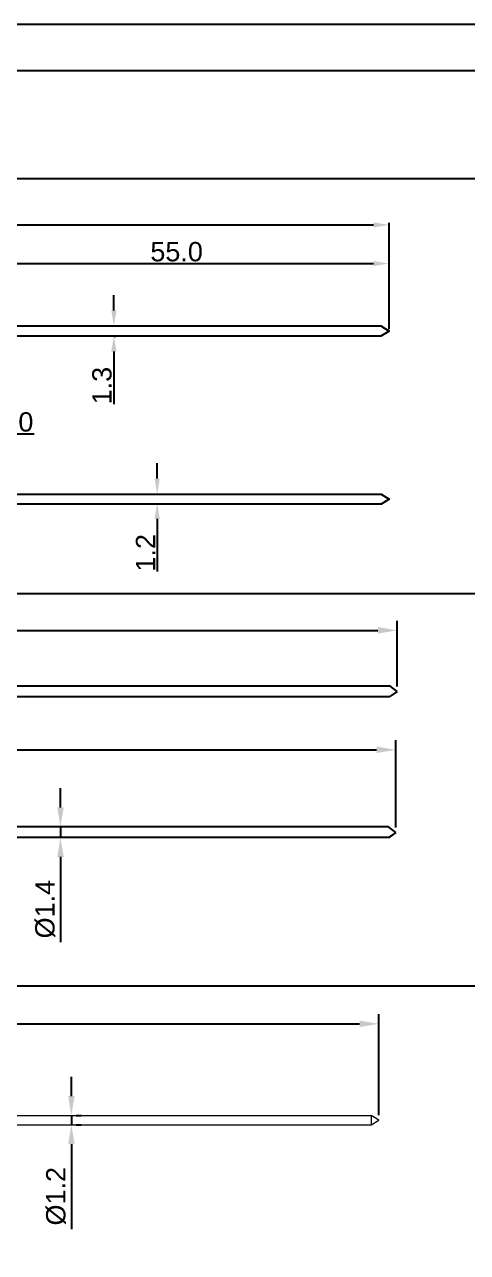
# Model space of a CAD drawing. Header units: millimetres. Extents: x 7018 to 13530, y 4187 to 5692.
# Drawn here: x 8602.5 to 8659.8, y 4663.1 to 4821.9 of the extents above; entities that cross this region are included whole.
import ezdxf

# ---------------------------------------------------------------- set-up
doc = ezdxf.new("R2010")
doc.units = ezdxf.units.MM
doc.layers.add('Dimension', color=3, linetype='Continuous')
doc.styles.get("Standard").update_dxf_attribs({"font": 'arial.ttf'})
doc.styles.add('样式 1', font='romant.shx')
doc.dimstyles.new('ISO-25$0', dxfattribs={"dimtxt": 2.5, "dimasz": 2.5, "dimexe": 0.5, "dimexo": 1, "dimgap": 1, "dimtad": 0, "dimtih": 1, "dimtoh": 1, "dimdec": 1, "dimzin": 10, "dimdsep": 46, "dimlunit": 6, "dimtxsty": '样式 1', "dimcen": 0, "dimclrd": 256, "dimclre": 256, "dimclrt": 7, "dimazin": 0, "dimtfac": 1, "dimtdec": 1, "dimtofl": 0, "dimtmove": 0, "dimatfit": 0, "dimfxl": 1, "dimtolj": 1, "dimtzin": 10, "dimarcsym": 0})
doc.dimstyles.new('Standard$0', dxfattribs={"dimtxt": 2.3, "dimasz": 2, "dimexe": 1, "dimexo": 1, "dimgap": 1, "dimtad": 1, "dimdec": 1, "dimzin": 0, "dimdsep": 46, "dimtxsty": 'Standard', "dimcen": 0, "dimclrd": 4, "dimclre": 4, "dimclrt": 4, "dimadec": 1, "dimazin": 0, "dimtfac": 1, "dimtdec": 1, "dimtofl": 0, "dimtmove": 0, "dimatfit": 0, "dimfxl": 1, "dimtfillclr": 256, "dimtolj": 1, "dimtzin": 0, "dimlwd": -1, "dimlwe": -1, "dimarcsym": 1})

# ---------------------------------------------------------------- blocks, each defined once
blk = doc.blocks.new('*D1998')
at = {"layer": 'Defpoints', "color": 0, "transparency": 16777216}
for p in [(8649.65, 4796.01), (8517.33, 4784.08, 0), (8649.65, 4782.28, 0)]:
    blk.add_point(p, dxfattribs=at)
at = {"layer": 'Dimension', "color": 3, "transparency": 16777216}
for p, q in [((8517.33, 4784.33), (8517.33, 4796.26)), ((8519.33, 4796.01), (8647.65, 4796.01)), ((8649.65, 4782.53), (8649.65, 4796.26))]:
    blk.add_line(p, q, dxfattribs=at)
for points in [[(8519.33, 4796.34), (8519.33, 4795.68), (8517.33, 4796.01)], [(8647.65, 4796.34), (8647.65, 4795.68), (8649.65, 4796.01)]]:
    blk.add_solid(points, dxfattribs=at)
at = {"layer": 'Dimension', "transparency": 16777216, "insert": (8583.49, 4797.54), "char_height": 2.5, "attachment_point": 5}
blk.add_mtext('\\A1;132.3', dxfattribs=at)
blk = doc.blocks.new('*D2003')
at = {"layer": 'Defpoints', "color": 0, "transparency": 16777216}
for p in [(8613.79, 4782.94, 0), (8613.79, 4781.63, 0), (8614.04, 4781.63)]:
    blk.add_point(p, dxfattribs=at)
at = {"layer": 'Dimension', "color": 3, "transparency": 16777216}
for p, q in [((8614.04, 4784.94), (8614.04, 4786.94)), ((8614.04, 4782.94), (8614.29, 4782.94)), ((8614.04, 4781.63), (8614.29, 4781.63)), ((8614.04, 4779.63), (8614.04, 4772.82))]:
    blk.add_line(p, q, dxfattribs=at)
for points in [[(8613.71, 4784.94), (8614.38, 4784.94), (8614.04, 4782.94)], [(8613.71, 4779.63), (8614.38, 4779.63), (8614.04, 4781.63)]]:
    blk.add_solid(points, dxfattribs=at)
at = {"layer": 'Dimension', "transparency": 16777216, "insert": (8612.51, 4775.22), "char_height": 2.5, "attachment_point": 5, "rotation": 90}
blk.add_mtext('\\A1;1.3', dxfattribs=at)
blk = doc.blocks.new('*D2004')
at = {"layer": 'Defpoints', "color": 0, "transparency": 16777216}
for p in [(8649.65, 4791.01), (8594.66, 4783.6, 0), (8649.65, 4782.28, 0)]:
    blk.add_point(p, dxfattribs=at)
at = {"layer": 'Dimension', "color": 3, "transparency": 16777216}
for p, q in [((8594.66, 4783.85), (8594.66, 4791.26)), ((8649.65, 4782.53), (8649.65, 4791.26)), ((8596.66, 4791.01), (8647.65, 4791.01))]:
    blk.add_line(p, q, dxfattribs=at)
for points in [[(8596.66, 4791.34), (8596.66, 4790.67), (8594.66, 4791.01)], [(8647.65, 4791.34), (8647.65, 4790.67), (8649.65, 4791.01)]]:
    blk.add_solid(points, dxfattribs=at)
at = {"layer": 'Dimension', "transparency": 16777216, "insert": (8622.16, 4792.53), "char_height": 2.5, "attachment_point": 5}
blk.add_mtext('\\A1;55.0', dxfattribs=at)
blk = doc.blocks.new('*D1995')
at = {"layer": 'Defpoints', "color": 0, "transparency": 16777216}
for p in [(8619.65, 4761.19, 0), (8619.65, 4759.99, 0), (8619.65, 4759.99)]:
    blk.add_point(p, dxfattribs=at)
at = {"layer": 'Dimension', "color": 3, "transparency": 16777216}
for p, q in [((8619.65, 4763.19), (8619.65, 4765.19)), ((8619.65, 4757.99), (8619.65, 4751.2))]:
    blk.add_line(p, q, dxfattribs=at)
for points in [[(8619.31, 4763.19), (8619.98, 4763.19), (8619.65, 4761.19)], [(8619.31, 4757.99), (8619.98, 4757.99), (8619.65, 4759.99)]]:
    blk.add_solid(points, dxfattribs=at)
at = {"layer": 'Dimension', "transparency": 16777216, "insert": (8618.14, 4753.6), "char_height": 2.5, "attachment_point": 5, "rotation": 90}
blk.add_mtext('\\A1;1.2', dxfattribs=at)
blk = doc.blocks.new('*D1996')
at = {"layer": 'Defpoints', "color": 0, "transparency": 16777216}
for p in [(8594.65, 4768.98), (8592.65, 4762.35, 0), (8594.65, 4761.19, 0)]:
    blk.add_point(p, dxfattribs=at)
at = {"layer": 'Dimension', "color": 3, "transparency": 16777216}
for p, q in [((8590.65, 4768.98), (8588.65, 4768.98)), ((8592.65, 4762.6), (8592.65, 4769.23)), ((8594.65, 4761.44), (8594.65, 4769.23)), ((8596.65, 4768.98), (8603.74, 4768.98))]:
    blk.add_line(p, q, dxfattribs=at)
for points in [[(8590.65, 4769.31), (8590.65, 4768.65), (8592.65, 4768.98)], [(8596.65, 4769.31), (8596.65, 4768.65), (8594.65, 4768.98)]]:
    blk.add_solid(points, dxfattribs=at)
at = {"layer": 'Dimension', "transparency": 16777216, "insert": (8601.2, 4770.51), "char_height": 2.5, "attachment_point": 5}
blk.add_mtext('\\A1;2.0', dxfattribs=at)
blk = doc.blocks.new('*D2969')
at = {"layer": 'Defpoints', "color": 0, "transparency": 16777216}
for p in [(8609.72, 4718.17), (8607.13, 4716.77), (8609.72, 4716.77)]:
    blk.add_point(p, dxfattribs=at)
at = {"layer": 'Dimension', "color": 0, "lineweight": -2, "transparency": 16777216}
for p, q in [((8607.13, 4720.67), (8607.13, 4723.17)), ((8609.09, 4718.17), (8605.88, 4718.17)), ((8607.13, 4718.17), (8607.13, 4716.77)), ((8609.09, 4716.77), (8605.88, 4716.77)), ((8607.13, 4714.27), (8607.13, 4703.25))]:
    blk.add_line(p, q, dxfattribs=at)
at = {"layer": 'Dimension', "color": 0, "transparency": 16777216}
for points in [[(8606.72, 4720.67), (8607.55, 4720.67), (8607.13, 4718.17)], [(8606.72, 4714.27), (8607.55, 4714.27), (8607.13, 4716.77)]]:
    blk.add_solid(points, dxfattribs=at)
at = {"layer": 'Dimension', "color": 0, "transparency": 16777216, "insert": (8605.16, 4707.51), "char_height": 2.5, "attachment_point": 5, "rotation": 90}
blk.add_mtext('%%c1.4', dxfattribs=at)
blk = doc.blocks.new('*D2972')
at = {"layer": 'Defpoints', "color": 0, "transparency": 16777216}
for p in [(8650.71, 4743.57), (8512.82, 4737.71), (8650.71, 4735.67)]:
    blk.add_point(p, dxfattribs=at)
at = {"layer": 'Dimension', "color": 0, "lineweight": -2, "transparency": 16777216}
for p, q in [((8512.82, 4738.33), (8512.82, 4744.82)), ((8515.32, 4743.57), (8648.21, 4743.57)), ((8650.71, 4736.3), (8650.71, 4744.82))]:
    blk.add_line(p, q, dxfattribs=at)
at = {"layer": 'Dimension', "color": 0, "transparency": 16777216}
for points in [[(8515.32, 4743.99), (8515.32, 4743.15), (8512.82, 4743.57)], [(8648.21, 4743.99), (8648.21, 4743.15), (8650.71, 4743.57)]]:
    blk.add_solid(points, dxfattribs=at)
at = {"layer": 'Dimension', "color": 0, "transparency": 16777216, "insert": (8581.76, 4745.47), "char_height": 2.5, "attachment_point": 5}
blk.add_mtext('137.9', dxfattribs=at)
blk = doc.blocks.new('*D2973')
at = {"layer": 'Defpoints', "color": 0, "transparency": 16777216}
for p in [(8650.53, 4728.12), (8496.56, 4718.12), (8650.53, 4717.42)]:
    blk.add_point(p, dxfattribs=at)
at = {"layer": 'Dimension', "color": 0, "lineweight": -2, "transparency": 16777216}
for p, q in [((8496.56, 4718.74), (8496.56, 4729.37)), ((8650.53, 4718.05), (8650.53, 4729.37)), ((8499.06, 4728.12), (8648.03, 4728.12))]:
    blk.add_line(p, q, dxfattribs=at)
at = {"layer": 'Dimension', "color": 0, "transparency": 16777216}
for points in [[(8499.06, 4728.54), (8499.06, 4727.7), (8496.56, 4728.12)], [(8648.03, 4728.54), (8648.03, 4727.7), (8650.53, 4728.12)]]:
    blk.add_solid(points, dxfattribs=at)
at = {"layer": 'Dimension', "color": 0, "transparency": 16777216, "insert": (8573.54, 4730.02), "char_height": 2.5, "attachment_point": 5}
blk.add_mtext('154±2', dxfattribs=at)
blk = doc.blocks.new('*D3412')
at = {"layer": 'Defpoints', "color": 0, "transparency": 16777216}
for p in [(8608.54, 4680.83), (8608.54, 4679.63), (8608.54, 4679.63)]:
    blk.add_point(p, dxfattribs=at)
at = {"layer": 'Dimension', "color": 0, "lineweight": -2, "transparency": 16777216}
for p, q in [((8608.54, 4683.33), (8608.54, 4685.83)), ((8608.54, 4680.83), (8608.54, 4679.63)), ((8609.17, 4680.83), (8609.79, 4680.83)), ((8609.17, 4679.63), (8609.79, 4679.63)), ((8608.54, 4677.13), (8608.54, 4666.13))]:
    blk.add_line(p, q, dxfattribs=at)
at = {"layer": 'Dimension', "color": 0, "transparency": 16777216}
for points in [[(8608.13, 4683.33), (8608.96, 4683.33), (8608.54, 4680.83)], [(8608.13, 4677.13), (8608.96, 4677.13), (8608.54, 4679.63)]]:
    blk.add_solid(points, dxfattribs=at)
at = {"layer": 'Dimension', "color": 0, "transparency": 16777216, "insert": (8606.57, 4670.38), "char_height": 2.5, "attachment_point": 5, "rotation": 90}
blk.add_mtext('%%C1.2', dxfattribs=at)
blk = doc.blocks.new('*D3413')
at = {"layer": 'Defpoints', "color": 0, "transparency": 16777216}
for p in [(8648.34, 4692.68), (8505.21, 4680.27), (8648.34, 4680.23)]:
    blk.add_point(p, dxfattribs=at)
at = {"layer": 'Dimension', "color": 0, "lineweight": -2, "transparency": 16777216}
for p, q in [((8505.21, 4680.89), (8505.21, 4693.93)), ((8648.34, 4680.85), (8648.34, 4693.93)), ((8507.71, 4692.68), (8645.84, 4692.68))]:
    blk.add_line(p, q, dxfattribs=at)
at = {"layer": 'Dimension', "color": 0, "transparency": 16777216}
for points in [[(8507.71, 4693.1), (8507.71, 4692.26), (8505.21, 4692.68)], [(8645.84, 4693.1), (8645.84, 4692.26), (8648.34, 4692.68)]]:
    blk.add_solid(points, dxfattribs=at)
at = {"layer": 'Dimension', "color": 0, "transparency": 16777216, "insert": (8576.78, 4694.58), "char_height": 2.5, "attachment_point": 5}
blk.add_mtext('143.1', dxfattribs=at)

msp = doc.modelspace()

# ---------------------------------------------------------------- linework, layer by layer
for p, q in [((8827.401, 4815.918), (8418.145, 4815.918)), ((8430.702, 4802.029), (8827.14, 4802.029)), ((8430.963, 4748.326), (8827.401, 4748.326)), ((8430.963, 4697.594), (8827.401, 4697.594))]:
    msp.add_line(p, q)
at = {"color": 7, "lineweight": -3}
for p, q in [((8580.527, 4736.393), (8649.734, 4736.393)), ((8650.707, 4735.674), (8649.734, 4736.393)), ((8650.707, 4735.674), (8649.734, 4734.996)), ((8580.527, 4734.996), (8649.734, 4734.996)), ((8650.534, 4717.443), (8649.556, 4718.166)), ((8650.534, 4717.423), (8649.56, 4718.143)), ((8650.534, 4717.443), (8649.56, 4716.766)), ((8650.534, 4717.423), (8649.56, 4716.746))]:
    msp.add_line(p, q, dxfattribs=at)
at = {"ltscale": 1000}
for p, q in [((8649.556, 4718.166), (8537.957, 4718.166)), ((8649.56, 4716.766), (8537.957, 4716.766))]:
    msp.add_line(p, q, dxfattribs=at)
at = {"color": 0, "lineweight": 9}
for p, q in [((8583.239, 4680.828), (8647.339, 4680.828)), ((8647.339, 4680.828), (8647.339, 4679.628)), ((8648.339, 4680.228), (8647.339, 4680.828)), ((8647.339, 4679.628), (8648.339, 4680.228)), ((8583.239, 4679.628), (8647.339, 4679.628))]:
    msp.add_line(p, q, dxfattribs=at)
msp.add_lwpolyline([(8831.439, 4524.918), (8831.439, 4821.918), (8411.439, 4821.918), (8411.439, 4524.918)], close=True)
for points in [[(8594.659, 4782.935), (8648.569, 4782.935), (8649.653, 4782.281), (8648.569, 4781.633), (8594.659, 4781.633)], [(8594.655, 4761.195), (8648.644, 4761.195), (8649.653, 4760.544), (8648.644, 4759.892), (8594.655, 4759.892)]]:
    msp.add_lwpolyline(points)

# ---------------------------------------------------------------- dimensions: what is measured, and where the dimension line sits
at = {"layer": 'Dimension'}
for base, p1, p2, dimstyle, override, picture, middle in [((8649.653, 4796.011, 0), (8517.332, 4784.077), (8649.653, 4782.281), 'Standard$0', {"dimtxt": 2.5, "dimexe": 0.25, "dimexo": 0.25, "dimgap": 0.25, "dimclrd": 3, "dimclre": 3, "dimclrt": 256, "dimadec": 2, "dimtdec": 2, "dimatfit": 3}, '*D1998', (8583.493, 4797.538, 0)), ((8649.653, 4791.008, 0), (8594.659, 4783.597), (8649.653, 4782.281), 'Standard$0', {"dimtxt": 2.5, "dimexe": 0.25, "dimexo": 0.25, "dimgap": 0.25, "dimclrd": 3, "dimclre": 3, "dimclrt": 256, "dimadec": 2, "dimtdec": 2, "dimatfit": 3}, '*D2004', (8622.156, 4792.535, 0)), ((8594.655, 4768.982, 0), (8592.65, 4762.347), (8594.655, 4761.195), 'Standard$0', {"dimtxt": 2.5, "dimexe": 0.25, "dimexo": 0.25, "dimgap": 0.25, "dimclrd": 3, "dimclre": 3, "dimclrt": 256, "dimadec": 2, "dimtdec": 2, "dimatfit": 3}, '*D1996', (8601.197, 4770.508, 0)), ((8650.707, 4743.569), (8512.816, 4737.706), (8650.707, 4735.674), 'ISO-25$0', {"dimexe": 1.25, "dimexo": 0.625, "dimgap": 0.625, "dimtad": 1, "dimtih": 0, "dimtoh": 0, "dimzin": 8, "dimlunit": 2, "dimtxsty": 'Standard', "dimcen": 2.5, "dimclrd": 0, "dimclre": 0, "dimclrt": 0, "dimadec": 0, "dimtp": 0.2, "dimtm": 0.2, "dimtdec": 2, "dimtofl": 1, "dimatfit": 3, "dimtolj": 0, "dimtzin": 8}, '*D2972', (8581.762, 4745.472)), ((8650.534, 4728.118), (8496.556, 4718.116), (8650.534, 4717.423), 'ISO-25$0', {"dimexe": 1.25, "dimexo": 0.625, "dimgap": 0.625, "dimtad": 1, "dimdec": 0, "dimzin": 8, "dimlunit": 2, "dimpost": '<>', "dimtxsty": 'Standard', "dimcen": 2.5, "dimclrd": 0, "dimclre": 0, "dimclrt": 0, "dimadec": 0, "dimtol": 1, "dimtp": 2, "dimtm": 2, "dimtdec": 2, "dimtofl": 1, "dimatfit": 3, "dimtolj": 0, "dimtzin": 8}, '*D2973', (8573.545, 4730.02)), ((8648.339, 4692.679), (8505.211, 4680.266), (8648.339, 4680.228), 'ISO-25$0', {"dimexe": 1.25, "dimexo": 0.625, "dimgap": 0.625, "dimtad": 1, "dimtih": 0, "dimtoh": 0, "dimzin": 8, "dimlunit": 2, "dimtxsty": 'Standard', "dimcen": 2.5, "dimclrd": 0, "dimclre": 0, "dimclrt": 0, "dimadec": 0, "dimtp": 0.2, "dimtm": 0.2, "dimtdec": 2, "dimtofl": 1, "dimatfit": 3, "dimtolj": 0, "dimtzin": 8}, '*D3413', (8576.775, 4694.581))]:
    dim = msp.add_linear_dim(base=base, p1=p1, p2=p2, dimstyle=dimstyle, override=override, dxfattribs=at)
    dim.commit()
    dim.dimension.update_dxf_attribs({"geometry": picture, "text_midpoint": middle})
for base, p1, p2, dimstyle, override, picture, middle in [((8614.042, 4781.633, 0), (8613.789, 4782.935), (8613.789, 4781.633), 'Standard$0', {"dimtxt": 2.5, "dimexe": 0.25, "dimexo": 0.25, "dimgap": 0.25, "dimclrd": 3, "dimclre": 3, "dimclrt": 256, "dimadec": 2, "dimtdec": 2, "dimatfit": 3}, '*D2003', (8612.515, 4775.225, 0)), ((8607.135, 4716.766), (8609.718, 4718.166), (8609.718, 4716.766), 'ISO-25$0', {"dimexe": 1.25, "dimexo": 0.625, "dimgap": 0.625, "dimtad": 1, "dimtih": 0, "dimtoh": 0, "dimzin": 8, "dimlunit": 2, "dimpost": '%%c<>', "dimtxsty": 'Standard', "dimcen": 2.5, "dimclrd": 0, "dimclre": 0, "dimclrt": 0, "dimadec": 0, "dimtp": 0.2, "dimtm": 0.2, "dimtdec": 2, "dimtofl": 1, "dimatfit": 3, "dimtolj": 0, "dimtzin": 8}, '*D2969', (8605.163, 4707.51))]:
    dim = msp.add_linear_dim(base=base, p1=p1, p2=p2, angle=90, dimstyle=dimstyle, override=override, dxfattribs=at)
    dim.commit()
    dim.dimension.update_dxf_attribs({"geometry": picture, "text_midpoint": middle})
dim = msp.add_aligned_dim(p1=(8619.646, 4761.195), p2=(8619.646, 4759.992), distance=0, dimstyle='Standard$0', override={"dimtxt": 2.5, "dimexe": 0.25, "dimexo": 0.25, "dimgap": 0.25, "dimclrd": 3, "dimclre": 3, "dimclrt": 256, "dimadec": 2, "dimtdec": 2, "dimatfit": 3}, dxfattribs=at)
dim.commit()
dim.dimension.update_dxf_attribs({"geometry": '*D1995', "text_midpoint": (8618.141, 4753.597, 0)})
dim = msp.add_aligned_dim(p1=(8608.543, 4680.828), p2=(8608.543, 4679.628), distance=0, text='%%C<>', dimstyle='ISO-25$0', override={"dimexe": 1.25, "dimexo": 0.625, "dimgap": 0.625, "dimtad": 1, "dimtih": 0, "dimtoh": 0, "dimzin": 8, "dimlunit": 2, "dimtxsty": 'Standard', "dimcen": 2.5, "dimclrd": 0, "dimclre": 0, "dimclrt": 0, "dimadec": 0, "dimtp": 0.2, "dimtm": 0.2, "dimtdec": 2, "dimtofl": 1, "dimatfit": 3, "dimtolj": 0, "dimtzin": 8}, dxfattribs=at)
dim.commit()
dim.dimension.update_dxf_attribs({"geometry": '*D3412', "text_midpoint": (8606.571, 4670.381)})

doc.saveas('drawing.dxf')
